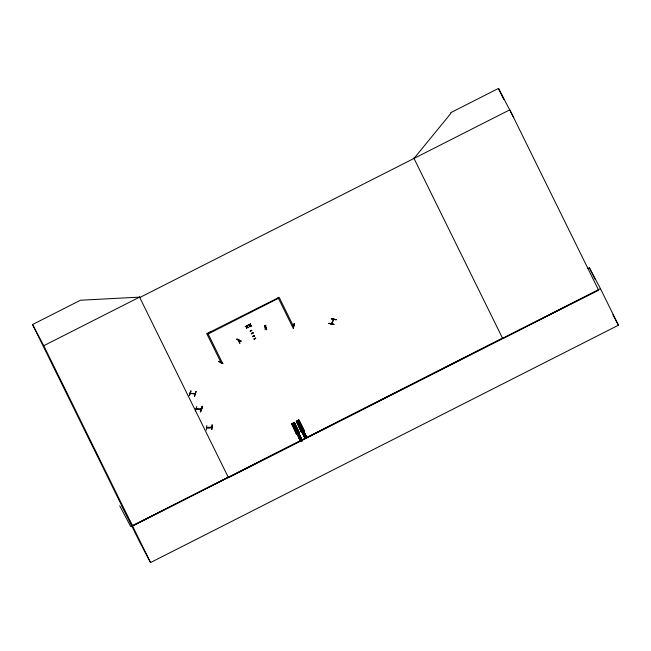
<?xml version="1.0" encoding="UTF-8"?>
<svg xmlns="http://www.w3.org/2000/svg" width="651" height="651" viewBox="0 0 651 651"><rect width="100%" height="100%" fill="white"/><g stroke="black" fill="none" stroke-linecap="round" stroke-linejoin="round"><path stroke-width="0.98" d="M206.31 430.124L206.782 425.583M207.173 427.723L207.14 427.691M211.429 427.194L211.266 426.861M211.974 429.481L212.039 424.777M237.794 339.488L239.885 343.232M238.974 341.246L239.592 341.132L239.316 340.685M265.738 327.868L265.006 327.648M265.071 329.821L265.885 325.175M265.641 327.38L266.007 327.363M293.536 325.769C293.577 326.151 293.17 326.647 293.487 325.72M293.235 328.283L294.089 323.661L294.464 323.824M294.447 323.807L293.3 328.462L294.122 323.677M246.705 326.623L247.347 325.272L247.12 326.908L248.438 327.494L248.064 327.689C246.42 325.622 246.33 330.846 246.607 326.924L245.272 326.33L246.794 326.794L246.941 325.476M246.794 328.332L247.03 327.209M249.935 324.979L250.578 323.628L250.358 325.264L251.677 325.85L251.294 326.045C249.65 323.978 249.561 329.211 249.846 325.28L248.503 324.686L250.033 325.158L250.179 323.84M250.025 326.688L250.261 325.565M246.395 328.535L246.607 326.924M249.626 326.892L249.846 325.28M247.12 326.908L247.347 325.272M250.358 325.264L250.578 323.628M331.465 323.571L331.53 323.514M333.426 319.551L333.597 319.136M221.055 361.655L221.283 361.769M238.901 340.278C237.835 341.197 239.828 340.343 238.624 340.034M328.942 323.327L333.898 324.434L328.942 323.287M333.434 319.104L333.768 319.551L331.579 323.921L331.611 323.205M190.808 391.056L189.278 395.523M190.637 393.554L190.035 393.18M194.633 393.562L195.292 393.798M196.081 391.454L194.698 396.223M194.429 396.215L196.041 391.438M196.789 406.476L195.276 410.927M196.366 408.682L196.081 408.413M196.472 408.649L196.635 408.95M200.703 408.836L200.777 409.398L200.63 408.958M200.362 411.44L202.079 406.859M200.427 411.611C206.245 395.084 196.228 422.8 202.412 407.046M200.695 411.619L202.396 407.021M239.088 341.393L239.242 340.676M331.367 318.689L336.233 319.665L331.351 318.689M333.597 319.413L331.383 323.929L331.221 323.523M218.695 361.557L223.008 363.461L218.842 361.338M220.917 362.33L221.413 362.013M221.348 362.086L220.762 361.972M296.628 434.388L291.55 423.85L291.941 423.655L296.929 434.25L291.933 423.671M292.161 423.386L297.092 434.168L292.03 423.614L292.421 423.41L297.409 434.005L292.421 423.427M293.609 422.857L298.622 433.42L293.56 422.857L294.236 422.45M299.403 433.021L294.179 422.401L299.452 432.996L296.579 434.412M296.653 421.278L301.69 431.825L301.323 432.004L296.295 421.449L298.923 419.993L304.172 430.604L298.931 420.066M296.311 421.449L301.641 431.849M301.861 431.743L296.905 420.985L302.178 431.58L301.323 432.004M298.313 420.456L303.366 431.011L298.435 420.237L303.944 430.547L298.793 420.212M297.597 434.42L299.175 433.631L302.479 440.694M297.271 434.583L297.824 434.29L301.136 441.362M298.711 433.2L293.634 422.841M298.589 433.924L299.037 433.647M298.915 433.761L302.3 440.792M302.08 432.077L302.569 431.882L305.498 438.05M303.342 431.019L303.716 430.816L298.467 420.286M306.271 437.675L303.333 431.515L303.895 431.247M303.659 431.353L306.841 437.391M220.909 362.265L220.746 361.956M239.015 340.457L238.738 339.968M206.416 427.487C206.107 428.879 213.137 427.927 211.632 426.82L211.9 427.162L206.538 427.422M414.003 158.421L450.899 113.347L450.573 112.737L498.471 88.438L513.72 117.636M236.923 339.187L241.22 341.14L236.94 339.179M238.836 340.327L238.591 340.424M336.111 319.844L331.237 318.86M190.255 393.326L195.154 393.529M196.244 408.722C205.496 409.105 200.492 409.861 196.285 408.918M265.575 327.429L266.113 327.404M291.729 423.679L294.179 422.393L299.208 433.029M296.823 421.197L301.446 431.857M298.614 433.916L299.151 433.647M302.154 431.597L296.905 420.985L302.129 431.605M303.512 430.84L298.435 420.237M301.437 431.784L304.001 430.596M303.358 431.515L306.352 437.578M237.957 339.212L239.885 343.248M239.503 341.173L238.811 340.937M265.657 327.933L265.364 327.127M587.584 268.635L589.367 267.724L600.466 288.686L618.45 325.207L150.544 562.562L132.56 526.032L121.257 504.68L32.55 324.532L80.447 300.233L139.55 297.116L139.762 297.54L509.798 109.832L598.505 289.988L228.468 477.688L139.55 297.116M32.55 324.532L43.763 345.705L139.623 297.084L139.827 297.507M208.67 332.759L210.476 331.847M206.798 333.711L279.173 297.328L293.552 326.517L292.445 326.745M245.272 326.33L246.794 326.794M248.503 324.686L250.033 325.158M246.932 327.03L248.438 327.494M250.171 325.394L251.677 325.85M221.177 362.9L222.284 362.672L207.775 333.214M502.507 338.154L132.47 525.853L43.763 345.705M132.56 526.032L600.466 288.686M228.257 477.264L130.705 526.561L119.703 505.778M598.57 290.134L502.71 338.577L413.8 157.998M265.014 325.679L266.707 329.658L264.802 325.777M292.185 424.712L294.691 423.467M296.929 422.304L299.436 421.059M299.11 426.901L301.616 425.656M294.366 429.31L296.872 428.065M294.879 430.384L297.385 429.139M299.623 427.976L302.129 426.73M295.334 431.328L297.841 430.091M300.078 428.928L302.585 427.683M300.583 429.994L303.089 428.757M295.839 432.402L298.345 431.157M300.925 430.71L303.431 429.465M296.181 433.118L298.687 431.873M306.808 437.407L303.74 431.206L301.983 432.174L304.92 438.343M297.759 435.023L299.167 434.315M302.503 432.614L303.911 431.914M297.67 435.153L299.338 434.323M302.414 432.752L304.082 431.922M305.88 435.698L304.204 436.528M265.673 327.705L265.185 328.112L265.038 327.583M195.137 394.01L190.287 393.513M303.814 430.775L298.703 420.253M302.243 432.044L305.002 438.237M297.442 433.973L296.693 434.193L291.672 423.63M300.176 440.743L297.466 434.477M190.792 391.072L189.311 395.67L190.955 390.942M212.161 424.916L211.697 429.53M333.898 324.434L328.999 323.449L333.857 324.426M239.096 341.352L238.901 340.847M250.261 325.085L251.587 325.679M248.592 324.857L249.935 325.459M247.03 326.729L248.348 327.323M245.362 326.501L246.705 327.103M236.842 339.065L241.033 341.368M211.355 427.382L211.209 426.918M612.9 314.734L618.45 325.207M333.182 319.503L333.231 319.698M293.446 325.956L293.015 326.037M278.067 297.556L292.584 327.005M278.441 298.313L208.141 333.971M293.056 325.785L293.235 326.297M265.844 327.054L266.08 327.567M306.483 436.976L304.847 437.879M306.711 437.456L305.075 438.359M238.388 340.318L238.665 340.807M195.064 393.473L194.974 393.7M150.544 562.562L139.452 541.599L121.46 505.078M498.796 89.049L502.718 96.853M589.367 267.724L595.071 279.312M498.471 88.438L503.841 99.359M206.937 333.971L221.316 363.16M264.68 325.655L266.641 329.715M303.74 431.206L306.597 437.521M306.483 437.57L303.578 431.198L302.162 431.898L305.14 438.237M305.457 438.074L302.43 431.898L305.278 438.164M294.114 422.597L299.135 433.159M293.691 422.637L298.719 433.273M302.267 440.808L298.833 433.607L297.417 434.307L300.925 441.468M298.671 433.778L302.015 440.817M298.679 433.826L301.527 440.084M297.653 434.274L300.957 441.451M297.328 434.437L300.672 441.476M254.541 335.908A3.483 2.213 -26.2 0 1 252.93 336.722M253.084 332.913A3.54 2.246 -26.2 0 1 251.449 333.743M252.905 332.58A3.491 2.222 -26.2 0 1 251.294 333.402M251.799 330.35A3.467 2.205 -26.2 0 1 250.196 331.164M253.011 332.767A3.54 2.246 -26.2 0 1 251.376 333.597M255.672 338.203A3.491 2.222 -26.2 0 1 254.061 339.025M254.305 335.428A3.483 2.213 -26.2 0 1 252.694 336.241M253.133 333.06A3.483 2.213 -26.2 0 1 251.53 333.873M254.411 335.615A3.54 2.246 -26.2 0 1 252.783 336.445M254.484 335.761A3.54 2.246 -26.2 0 1 252.848 336.591M255.591 338.056A3.475 2.205 -26.2 0 1 253.988 338.87M251.774 330.293A3.491 2.222 -26.2 0 1 250.163 331.115M255.721 338.3A3.491 2.222 -26.2 0 1 254.11 339.122M299.696 438.107L300.485 437.993L299.696 438.107M304.44 435.698L305.229 435.584L304.473 435.609M300.754 437.317L299.086 438.147L300.754 437.317M305.498 434.917L303.83 435.747L305.498 434.917M301.096 438.033L299.427 438.864L301.096 438.033M301.397 438.668L299.729 439.498L301.437 438.741M306.141 436.26L304.473 437.09L306.141 436.26M301.738 439.384L300.07 440.214L301.738 439.384M301.966 439.864L300.298 440.694L301.966 439.864"/></g></svg>
